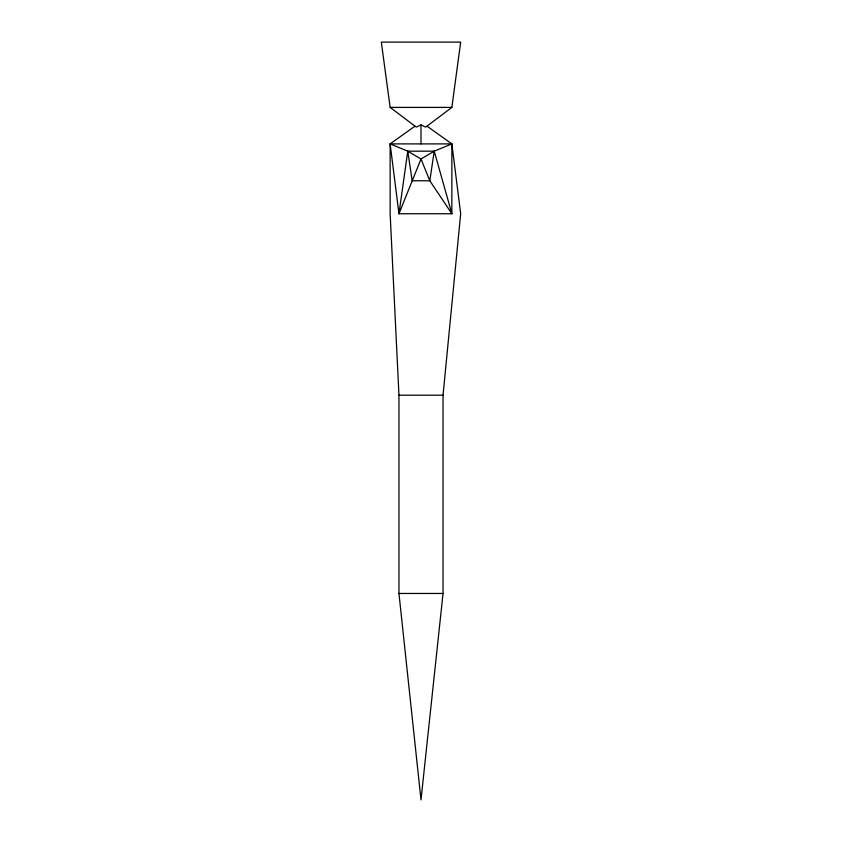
<?xml version="1.0" encoding="UTF-8"?>
<svg xmlns="http://www.w3.org/2000/svg" width="842" height="842" viewBox="0 0 842 842"><rect width="100%" height="100%" fill="white"/><g stroke="black" fill="none" stroke-linecap="round" stroke-linejoin="round"><path stroke-width="1.26" d="M414.99 126.153L390.141 143.898L390.141 213.752L398.961 395.203L398.961 593.463L421 799.9L443.039 593.463L443.039 395.203L460.679 213.752L451.859 143.898L427.01 126.153M451.859 107.397L460.679 42.1L381.321 42.1L390.141 107.397L416.285 127.121L421 124.921L425.715 127.121L451.859 107.397L390.141 107.397M390.141 143.898L407.77 151.171L398.961 213.752L451.859 213.752L451.859 143.898L390.141 143.898L398.961 213.752L421 158.991L434.23 151.171L451.859 143.898M434.23 151.171L429.82 180.767L451.859 213.752L434.23 151.171L407.77 151.171L412.18 180.767L429.82 180.767L421 158.991L407.77 151.171M398.961 395.203L443.039 395.203M398.961 593.463L443.039 593.463M421 124.921L421 143.898"/></g></svg>
